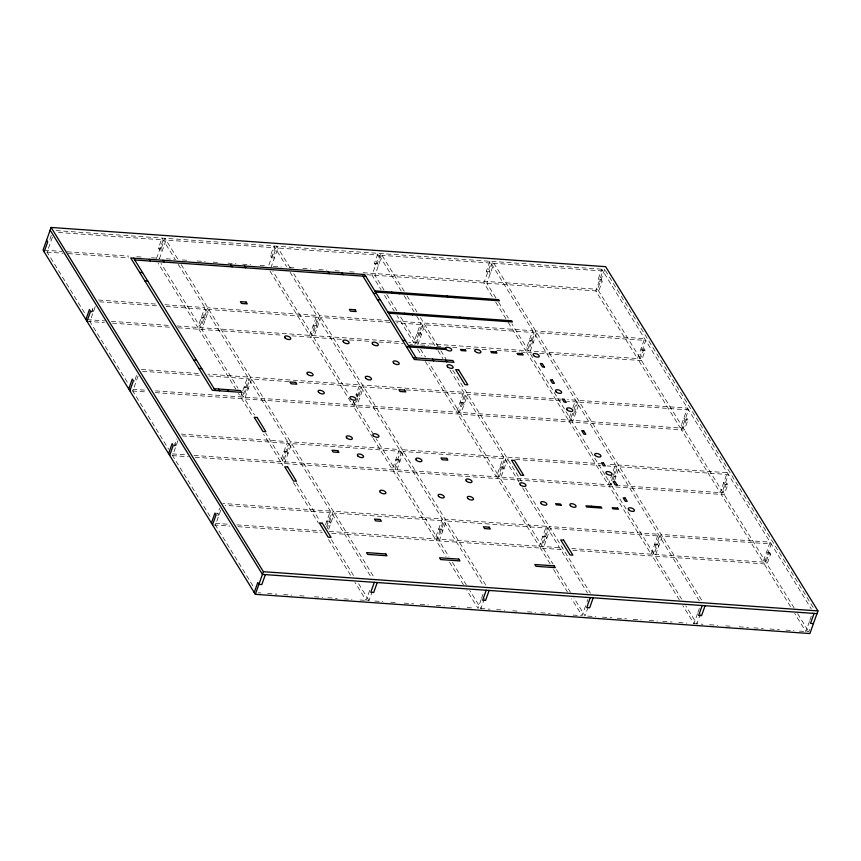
<?xml version="1.0" encoding="UTF-8"?>
<svg xmlns="http://www.w3.org/2000/svg" width="861" height="861" viewBox="0 0 861 861"><rect width="100%" height="100%" fill="white"/><g stroke="black" fill="none" stroke-linecap="round" stroke-linejoin="round"><path stroke-width="0.65" stroke-dasharray="4.3 3.23" d="M51.283 235.354L49.518 240.337L50.638 242.145M52.403 237.162L47.086 252.101L86.025 315.234M91.46 312.274L93.677 306.053M95.237 306.624L89.921 321.562L128.849 384.684M177.635 258.87L164.946 238.282L161.394 248.248L162.514 250.056L159.597 249.851L158.478 248.043L162.019 238.077L175.429 259.807M156.498 258.569L163.138 239.896L55.502 232.276M159.414 258.774L166.065 240.101L275.025 247.807L267.932 267.717M136.512 375.504L135.177 379.238L136.296 381.046L134.348 380.917M138.072 376.074L132.745 391.012L168.67 449.248M174.148 446.353L176.806 438.884M177.926 440.692L172.598 455.63L210.837 517.633M290.222 267.932L276.822 246.203L273.281 256.158L274.401 257.966L271.473 257.762L270.354 255.954L273.906 245.988L286.605 266.576M270.849 267.932L277.942 248.011L379.12 255.168L372.027 275.089L381.068 289.737M242.371 391.927L240.596 396.899L238.508 393.52M242.813 390.679L247.688 376.989L207.824 374.169M217.037 514.986L218.985 515.126L217.865 513.317L219.641 508.334M220.75 510.142L215.433 525.081L253.672 587.084M284.485 463.541L291.578 443.63L400.537 451.336L393.445 471.247L435.16 538.889L442.253 518.968L333.293 511.262L327.083 528.697M404.196 291.298L380.928 253.564L377.376 263.52L378.496 265.328L375.579 265.123L374.46 263.315L378.001 253.349L401.28 291.093M353.806 401.086L352.472 404.821L310.767 337.178L317.86 317.257L208.889 309.551L201.797 329.472L237.948 388.096M356.024 394.855L358.94 395.059L360.059 396.878L357.143 396.673L356.024 394.855L359.564 384.899L250.605 377.193L243.512 397.115L241.424 393.725M355.367 401.646L353.591 406.629L372.609 437.463M357.143 396.673L360.684 386.707L298.229 382.295M325.501 524.758L330.376 511.057L222.741 503.448M326.61 526.566L331.485 512.876L225.184 505.353M328.644 529.257L334.412 513.081L443.372 520.787L436.279 540.697L446.009 556.486M414.862 344.54L421.955 324.619L396.663 322.832M417.779 344.744L424.871 324.823L533.831 332.529L526.738 352.45L568.454 420.093L571.564 411.375M369.66 590.474L366.108 600.429L354.99 582.391M360.049 599.999L369.025 600.634L372.135 591.927M701.575 599.999L492.804 261.475L489.263 271.43L490.372 273.249L487.455 273.034L486.336 271.226L489.887 261.27L699.358 600.935M481.095 599.633L477.995 608.34L466.866 590.302M481.536 598.384L483.312 593.401M484.452 598.589L480.912 608.555L469.783 590.517M366.98 274.724L598.707 291.115L602.259 281.16L599.342 280.955L598.223 279.136L601.764 269.181L811.245 608.845M794.176 608.06L597.599 289.307L604.691 269.385L53.059 230.371M572.888 407.64L575.546 400.171L567.571 399.612M572.673 413.183L569.573 421.901L608.307 484.711L611.859 474.755M574.007 409.449L576.666 401.979L567.367 401.323M574.481 411.58L571.37 420.297L529.666 352.655L536.758 332.733L645.718 340.439L638.625 360.361L680.341 428.003L687.433 408.082L578.463 400.376L574.922 410.342L576.041 412.15M539.739 353.365L641.542 360.565L645.093 350.61L642.166 350.405L641.058 348.587L643.974 348.802L640.423 358.757L408.695 342.366M613.183 471.021L615.4 464.789L607.425 464.23M612.967 476.563L609.427 486.519L651.142 554.161L658.235 534.25L549.275 526.545L542.182 546.455L500.467 478.813L507.56 458.902L510.218 459.085M613.419 475.315L616.519 466.608L607.22 465.952M614.56 480.503L619.436 466.813L728.395 474.519L721.303 494.44L763.018 562.082L770.111 542.161L661.151 534.455L654.059 554.376L612.343 486.734M585.641 605.746L582.09 615.701L571.661 598.793M586.965 602.011L587.859 599.525M588.117 607.199L585.006 615.916L573.889 597.878M155.281 392.605L684.377 430.026L687.917 420.06L685.001 419.856L683.882 418.048L686.798 418.252L683.257 428.208L155.507 390.883M195.135 457.223L724.23 494.644L727.771 484.678L724.854 484.474L723.735 482.666L726.652 482.87L723.111 492.826L618.628 485.443M697.518 613.656L693.977 623.622L682.848 605.584M697.959 612.419L699.735 607.435M700.434 613.861L696.893 623.827L685.765 605.789M572.834 550.362L767.054 564.095L770.606 554.14L767.689 553.935L766.57 552.116L769.486 552.321L765.946 562.287L570.38 548.457M809.405 621.567L805.853 631.533L794.735 613.495M809.846 620.329L812.504 612.86M799.395 631.07L808.77 631.737L810.545 626.754M158.478 248.043L161.394 248.248M270.354 255.954L273.281 256.158M374.46 263.315L377.376 263.52M486.336 271.226L489.263 271.43M598.223 279.136L601.139 279.341L602.259 281.16M44.385 250.185L61.798 251.412M67.158 251.789L128.773 256.147M136.813 256.718L143.507 257.191M151.547 257.762L159.586 258.332M166.281 258.806L174.32 259.365M182.36 259.936L189.054 260.409M197.094 260.98L205.122 261.55M213.162 262.121L219.856 262.594M227.896 263.154L235.936 263.724M242.63 264.198L250.669 264.768M260.044 265.436L265.403 265.812M273.443 266.383L281.472 266.942M289.511 267.513L296.216 267.986M302.911 268.46L310.95 269.03M318.979 269.601L327.019 270.171M335.058 270.741L341.752 271.215M349.792 271.775L356.486 272.248M363.181 272.722L597.599 289.307M46.849 252.09L62.918 253.22M68.277 253.608L128.558 257.869M98.552 300.015L157.014 304.148M164.989 304.719L204.853 307.538L197.761 327.449L158.133 263.197M388.881 320.55L319.657 315.653L312.565 335.575L272.937 271.312M395.543 321.024L420.835 322.81L413.743 342.721L397.061 315.664M99.672 301.824L158.133 305.967M166.108 306.527L205.973 309.347L198.88 329.268L235.731 389.011M390.001 322.358L320.776 317.461L313.684 337.383L349.135 394.876M91.514 311.456L93.462 311.596L92.342 309.788M87.219 319.635L104.633 320.862M111.327 321.336L170.274 325.512M176.968 325.985L402.001 341.892M87.004 321.347L104.418 322.584M112.447 323.155L171.382 327.32M178.087 327.793L282.559 335.177M291.944 335.844L341.505 339.352M349.534 339.912L369.627 341.343M379.001 342L403.12 343.711M409.814 344.185L412.494 344.368M420.534 344.938L428.563 345.509M436.602 346.079L443.297 346.552M452.682 347.209L458.03 347.586M466.07 348.156L474.11 348.727M482.149 349.297L490.178 349.867M496.883 350.341L519.646 351.945M520.991 352.041L531.711 352.806M141.387 369.466L199.849 373.599M560.931 399.138L466.587 392.465L459.494 412.387L428.907 362.782M142.495 371.285L200.968 375.418M208.943 375.977L248.807 378.797L241.715 398.718L252.983 416.982M288.93 381.638L251.724 379.001L244.632 398.923L254.49 414.905M396.889 389.269L363.6 386.912L356.508 406.833L372.716 433.105M406.209 389.925L464.789 394.069L457.697 413.99L496.431 476.8L503.524 456.879L402.345 449.722L395.253 469.643L376.235 438.809M560.726 400.86L467.706 394.273L460.613 414.195L499.348 477.005L506.44 457.083L600.784 463.756M132.734 389.28L146.122 390.227M132.508 390.991L147.242 392.035M181.23 434.095L287.542 441.607L280.449 461.528L263.541 434.116M182.349 435.903L288.661 443.415L281.569 463.336L282.957 465.597M515.524 459.462L600.569 465.478M174.202 445.535L176.15 445.675L175.031 443.856M613.947 476.639L615.895 476.768L614.776 474.96M172.587 453.898L185.976 454.845M194.016 455.415L611.934 484.969M172.361 455.609L188.441 456.75M215.917 513.178L217.865 513.317M215.411 523.348L228.811 524.295M236.85 524.866L321.239 530.839M329.268 531.398L562.341 547.887M213.851 524.973L229.93 526.114M237.97 526.674L322.348 532.647M331.733 533.303L563.46 549.695M258.246 592.798L260.926 592.992M267.62 593.466L277.005 594.133M283.7 594.607L291.739 595.166M299.768 595.737L306.473 596.21M314.502 596.781L322.541 597.351M327.901 597.728L337.275 598.395M343.969 598.869L352.009 599.439M374.783 601.043L382.822 601.613M390.851 602.183L397.556 602.657M404.25 603.13L413.624 603.787M420.329 604.261L428.358 604.831M436.398 605.401L444.437 605.972M451.132 606.445L459.171 607.016M467.211 607.575L473.905 608.049M480.599 608.523L489.974 609.19M496.679 609.663L504.707 610.234M512.747 610.804L519.441 611.278M527.481 611.848L535.52 612.408M540.88 612.795L550.254 613.452M556.949 613.925L564.988 614.496M573.028 615.066L581.057 615.637M587.762 616.11L595.801 616.67M602.496 617.143L611.87 617.811M617.229 618.187L626.604 618.855M633.298 619.328L641.337 619.898M649.377 620.469L657.417 621.029M662.766 621.416L672.15 622.072M678.845 622.546L686.884 623.116M693.579 623.59L702.953 624.257M709.647 624.731L717.687 625.29M725.726 625.861L732.42 626.334M739.125 626.808L748.5 627.475M753.859 627.852L763.233 628.519M769.928 628.993L779.302 629.649M786.007 630.123L794.036 630.693M605.391 270.526L814.162 609.061M643.974 348.802L645.093 350.61M686.798 418.252L687.917 420.06M726.652 482.87L727.771 484.678M769.486 552.321L770.606 554.14M797.652 613.699L808.77 631.737M790.559 606.725L764.137 563.89L771.23 543.969L662.27 536.263L655.178 556.184L681.6 599.019M495.871 297.863L486.831 283.204L493.923 263.283L602.883 270.989L595.79 290.91L637.506 358.553L644.598 338.631L535.639 330.925L528.546 350.847L511.854 323.79M498.648 302.372L508.377 318.15M604.885 474.637L572.49 422.105L579.582 402.195L688.552 409.901L681.46 429.811L720.194 492.621L727.287 472.711L618.316 465.005L611.224 484.915L605.595 475.778M492.255 296.528L483.914 283L491.007 263.079L382.036 255.373L374.944 275.294L383.984 289.942M495.732 302.157L507.549 321.325M508.248 322.455L525.63 350.642L532.722 330.721L423.752 323.015L416.659 342.936L399.978 315.879M679.372 599.945L652.261 555.98L659.354 536.059L550.383 528.353L543.291 548.274L553.031 564.052M407.016 295.872L416.896 311.886M420.416 317.601L438.055 346.197M440.875 350.771L445.815 358.779M452.864 370.219L521.282 481.148M525.511 488.015L590.398 593.229M404.1 295.667L413.98 311.682M416.799 316.256L435.139 345.993M437.958 350.567L442.888 358.574M449.948 370.004L519.065 482.085M522.595 487.81L587.482 593.025M386.772 294.451L397.19 311.37M420.555 349.254L425.431 357.143M556.507 569.691L570.412 592.239M384.544 295.377L394.273 311.155M417.639 349.049L421.815 355.808M425.291 361.448L456.578 412.182L463.67 392.261L362.492 385.104L355.399 405.025L353.311 401.646M550.114 563.847L540.374 548.07L547.467 528.148L446.289 520.991L439.196 540.912L448.925 556.69M553.591 569.487L567.496 592.034M293.752 273.647L486.304 585.867M290.125 272.302L483.376 585.663M452.402 562.33L466.307 584.877M270.02 271.107L309.648 335.36L316.74 315.449L207.77 307.743L200.678 327.654L161.05 263.401M373.319 438.604L392.325 469.439L399.418 449.517L290.458 441.811L283.366 461.733L265.758 433.18M449.485 562.125L463.39 584.673M181.165 264.596L374.417 577.957M178.249 264.381L371.5 577.753M296.302 482.709L319.937 521.034M331.485 539.761L354.431 576.967M358.606 583.726L369.025 600.634M293.386 482.504L318.409 523.09M328.568 539.556L350.814 575.632M403.454 451.541L396.361 471.451L438.077 539.094L445.169 519.183L546.348 526.329L539.255 546.251L497.54 478.608L504.632 458.698L403.454 451.541M204.229 317.698L201.313 317.494L202.432 319.302L205.349 319.506L204.229 317.698M316.105 325.609L313.189 325.404L314.308 327.212L317.225 327.428L316.105 325.609M420.211 332.97L417.294 332.766L418.403 334.574L421.33 334.789L420.211 332.97M532.087 340.881L529.171 340.676L530.29 342.495L533.207 342.7L532.087 340.881M247.064 387.149L244.137 386.944L245.256 388.752L248.172 388.968L247.064 387.149M463.035 402.421L460.118 402.216L461.238 404.035L464.154 404.24L463.035 402.421M286.917 451.777L283.99 451.562L285.109 453.381L288.026 453.586L286.917 451.777M398.794 459.688L395.877 459.483L396.996 461.292L399.913 461.496L398.794 459.688M502.889 467.049L499.972 466.845L501.091 468.653L504.008 468.858L502.889 467.049M329.741 521.228L326.825 521.023L327.944 522.831L330.861 523.036L329.741 521.228M441.628 529.138L438.712 528.934L439.82 530.742L442.748 530.946L441.628 529.138M545.723 536.5L542.807 536.295L543.926 538.103L546.843 538.308L545.723 536.5M657.61 544.41L654.683 544.206L655.802 546.014L658.719 546.229L657.61 544.41"/><path stroke-width="1.29" d="M51.111 227.455L43.05 250.088L255.351 594.327L809.889 633.545L817.95 610.912L605.649 266.673L51.111 227.455L263.401 571.693L255.351 594.327M44.169 251.896L47.71 241.941L46.591 240.122M85.885 319.539L89.426 309.583L90.545 311.391L87.004 321.347M128.709 388.989L132.26 379.034L133.38 380.842L129.828 390.808M168.562 453.618L172.114 443.652L173.233 445.471L169.682 455.426M211.397 523.068L214.949 513.102L216.057 514.921L212.516 524.876M254.232 592.519L257.773 582.563L258.892 584.371L261.809 584.576L265.36 574.621M374.32 582.327L370.779 592.282L373.696 592.486L377.236 582.531M486.207 590.237L482.655 600.192L485.572 600.408L489.123 590.442M590.302 597.599L586.75 607.554L589.677 607.769L593.218 597.803M702.178 605.509L698.637 615.475L701.554 615.68L705.105 605.713M814.065 613.419L810.513 623.386L813.441 623.59M134.768 259.968L365.807 276.316M139.676 272.453L142.592 272.657M374.772 290.857L498.637 299.617L499.391 300.823L375.514 292.062M373.48 293.278L376.397 293.493M144.885 280.901L147.801 281.106M377.398 299.639L380.314 299.843M387.805 311.994L511.682 320.755L512.424 321.96L388.559 313.2M402.528 340.386L405.445 340.59M408.609 345.724L445.341 348.318L446.084 349.523L406.446 346.746M413.215 357.713L452.864 360.522L453.984 362.33L414.335 359.521L362.89 276.101M193.682 360.016L196.599 360.232M198.891 368.476L201.808 368.68M214.152 388.698L240.499 390.56L241.618 392.368L212.355 390.302L130.732 257.956L364.687 274.498L416.132 357.918M601.957 508.098L586.675 507.021L585.932 505.816L601.215 506.892M263.401 571.693L817.95 610.912M816.981 613.635L262.444 574.416L50.142 230.167M591.356 506.203L592.11 507.409M454.221 296.475L454.963 297.68M467.254 317.612L468.007 318.818M447.031 295.969L447.774 297.174M460.065 317.106L460.807 318.312M445.654 360.006L446.773 361.824M435.784 347.64L436.527 348.845M398.772 292.546L399.515 293.762M411.806 313.695L412.548 314.9M430.791 347.284L431.544 348.501M391.572 292.04L392.315 293.246M404.605 313.178L405.359 314.394M432.545 359.08L433.664 360.888M341.935 272.894L343.055 274.702M328.224 271.925L329.343 273.733M244.653 266.006L245.772 267.825M230.942 265.037L232.05 266.856M162.933 260.226L164.042 262.045M149.211 259.258L150.331 261.077M227.326 389.624L228.445 391.432M218.554 389L219.673 390.819M133.649 258.16L215.272 390.507M246.149 302.06L240.391 301.651L241.51 303.47L247.268 303.879L246.149 302.06M355.119 309.766L349.362 309.357L350.47 311.176L356.228 311.585L355.119 309.766M465.252 349.727L460.431 349.383L461.173 350.588L466.005 350.933L465.252 349.727M496.216 351.912L490.781 351.536L491.523 352.741L496.958 353.128L496.216 351.912M522.487 353.774L517.052 353.387L517.795 354.592L523.23 354.98L522.487 353.774M544.346 367.044L542.398 366.904L540.321 363.525L542.269 363.665L544.346 367.044M458.601 369.821L455.684 369.617L464.94 384.63L467.857 384.835L458.601 369.821M552.321 379.97L550.383 379.841L552.461 383.21L554.409 383.349L552.321 379.97M295.689 382.381L289.931 381.983L291.05 383.791L296.808 384.2L295.689 382.381M404.648 390.087L398.891 389.689L400.01 391.497L405.768 391.906L404.648 390.087M566.021 402.173L564.073 402.044L562.222 399.041L564.17 399.181L566.021 402.173M583.64 430.748L581.692 430.608L583.898 434.181L585.846 434.321L583.64 430.748M257.105 417.477L254.189 417.273L262.96 431.501L265.877 431.705L257.105 417.477M603.453 462.884L601.505 462.744L603.357 465.747L605.305 465.876L603.453 462.884M514.469 460.409L511.552 460.204L520.808 475.218L523.725 475.423L514.469 460.409M337.781 450.626L332.012 450.228L333.132 452.036L338.89 452.445L337.781 450.626M446.741 458.332L440.983 457.934L442.102 459.742L447.86 460.151L446.741 458.332M617.154 485.087L615.206 484.947L613.118 481.579L615.066 481.719L617.154 485.087M287.649 466.996L284.722 466.791L293.504 481.019L296.421 481.224L287.649 466.996M625.129 498.024L623.181 497.884L625.258 501.253L627.206 501.393L625.129 498.024M617.628 508.055L612.193 507.678L612.946 508.883L618.37 509.26L617.628 508.055M561.146 505.213L556.324 504.88L555.571 503.663L560.403 504.008L561.146 505.213M380.239 519.484L374.47 519.075L375.59 520.883L381.348 521.292L380.239 519.484M489.199 527.19L483.441 526.781L484.56 528.589L490.318 528.998L489.199 527.19M563.632 540.127L560.715 539.922L569.971 554.936L572.888 555.141L563.632 540.127M322.283 523.165L319.366 522.961L328.138 537.189L331.055 537.393L322.283 523.165M385.857 553.957L366.56 552.59L367.669 554.398L386.976 555.765L385.857 553.957M458.827 559.112L439.519 557.756L440.638 559.564L459.946 560.931L458.827 559.112M554.172 565.86L534.864 564.493L535.983 566.301L555.291 567.668L554.172 565.86M541.246 503.685A3.272 1.55 19.6 0 0 546.627 504.837A3.272 1.55 19.6 0 0 543.452 501.715A3.272 1.55 19.6 0 0 541.246 503.685M570.434 505.741A3.272 1.55 19.6 0 0 575.815 506.903A3.272 1.55 19.6 0 0 572.64 503.782A3.272 1.55 19.6 0 0 570.434 505.741M628.81 509.873A3.272 1.55 19.6 0 0 634.191 511.025A3.272 1.55 19.6 0 0 631.016 507.904A3.272 1.55 19.6 0 0 628.81 509.873M606.456 473.636A3.272 1.55 19.6 0 0 611.848 474.798A3.272 1.55 19.6 0 0 608.662 471.667A3.272 1.55 19.6 0 0 606.456 473.636M595.285 455.523A3.272 1.55 19.6 0 0 600.677 456.674A3.272 1.55 19.6 0 0 597.491 453.553A3.272 1.55 19.6 0 0 595.285 455.523M567.184 409.944A3.272 1.55 19.6 0 0 572.565 411.095A3.272 1.55 19.6 0 0 569.39 407.974A3.272 1.55 19.6 0 0 567.184 409.944M556.012 391.82A3.272 1.55 19.6 0 0 561.394 392.982A3.272 1.55 19.6 0 0 558.219 389.861A3.272 1.55 19.6 0 0 556.012 391.82M533.659 355.593A3.272 1.55 19.6 0 0 539.04 356.745A3.272 1.55 19.6 0 0 535.865 353.623A3.272 1.55 19.6 0 0 533.659 355.593M475.283 351.46A3.272 1.55 19.6 0 0 480.675 352.623A3.272 1.55 19.6 0 0 477.489 349.491A3.272 1.55 19.6 0 0 475.283 351.46M446.106 349.394A3.272 1.55 19.6 0 0 451.487 350.556A3.272 1.55 19.6 0 0 448.312 347.435A3.272 1.55 19.6 0 0 446.106 349.394M447.548 366.829A3.272 1.55 19.6 0 0 452.929 367.981A3.272 1.55 19.6 0 0 449.754 364.86A3.272 1.55 19.6 0 0 447.548 366.829M520.345 484.872A3.272 1.55 19.6 0 0 525.727 486.034A3.272 1.55 19.6 0 0 522.552 482.903A3.272 1.55 19.6 0 0 520.345 484.872M380.271 492.298A3.272 1.55 19.6 0 0 385.653 493.45A3.272 1.55 19.6 0 0 382.478 490.329A3.272 1.55 19.6 0 0 380.271 492.298M438.647 496.42A3.272 1.55 19.6 0 0 444.028 497.583A3.272 1.55 19.6 0 0 440.854 494.462A3.272 1.55 19.6 0 0 438.647 496.42M467.835 498.487A3.272 1.55 19.6 0 0 473.216 499.649A3.272 1.55 19.6 0 0 470.041 496.517A3.272 1.55 19.6 0 0 467.835 498.487M466.382 481.062A3.272 1.55 19.6 0 0 471.774 482.214A3.272 1.55 19.6 0 0 468.588 479.093A3.272 1.55 19.6 0 0 466.382 481.062M416.293 460.183A3.272 1.55 19.6 0 0 421.686 461.345A3.272 1.55 19.6 0 0 418.5 458.224A3.272 1.55 19.6 0 0 416.293 460.183M357.928 456.061A3.272 1.55 19.6 0 0 363.31 457.213A3.272 1.55 19.6 0 0 360.135 454.091A3.272 1.55 19.6 0 0 357.928 456.061M373.33 435.774A3.272 1.55 19.6 0 0 378.711 436.936A3.272 1.55 19.6 0 0 375.536 433.815A3.272 1.55 19.6 0 0 373.33 435.774M346.746 437.937A3.272 1.55 19.6 0 0 352.138 439.099A3.272 1.55 19.6 0 0 348.953 435.978A3.272 1.55 19.6 0 0 346.746 437.937M350.438 398.654A3.272 1.55 19.6 0 0 355.819 399.816A3.272 1.55 19.6 0 0 352.644 396.695A3.272 1.55 19.6 0 0 350.438 398.654M318.645 392.368A3.272 1.55 19.6 0 0 324.027 393.52A3.272 1.55 19.6 0 0 320.852 390.399A3.272 1.55 19.6 0 0 318.645 392.368M365.839 378.377A3.272 1.55 19.6 0 0 371.231 379.529A3.272 1.55 19.6 0 0 368.045 376.408A3.272 1.55 19.6 0 0 365.839 378.377M307.474 374.244A3.272 1.55 19.6 0 0 312.855 375.407A3.272 1.55 19.6 0 0 309.68 372.286A3.272 1.55 19.6 0 0 307.474 374.244M393.585 363.008A3.272 1.55 19.6 0 0 398.966 364.171A3.272 1.55 19.6 0 0 395.791 361.039A3.272 1.55 19.6 0 0 393.585 363.008M285.12 338.007A3.272 1.55 19.6 0 0 290.512 339.169A3.272 1.55 19.6 0 0 287.326 336.048A3.272 1.55 19.6 0 0 285.12 338.007M343.496 342.14A3.272 1.55 19.6 0 0 348.877 343.302A3.272 1.55 19.6 0 0 345.702 340.17A3.272 1.55 19.6 0 0 343.496 342.14M372.684 344.206A3.272 1.55 19.6 0 0 378.065 345.358A3.272 1.55 19.6 0 0 374.89 342.237A3.272 1.55 19.6 0 0 372.684 344.206"/></g></svg>
